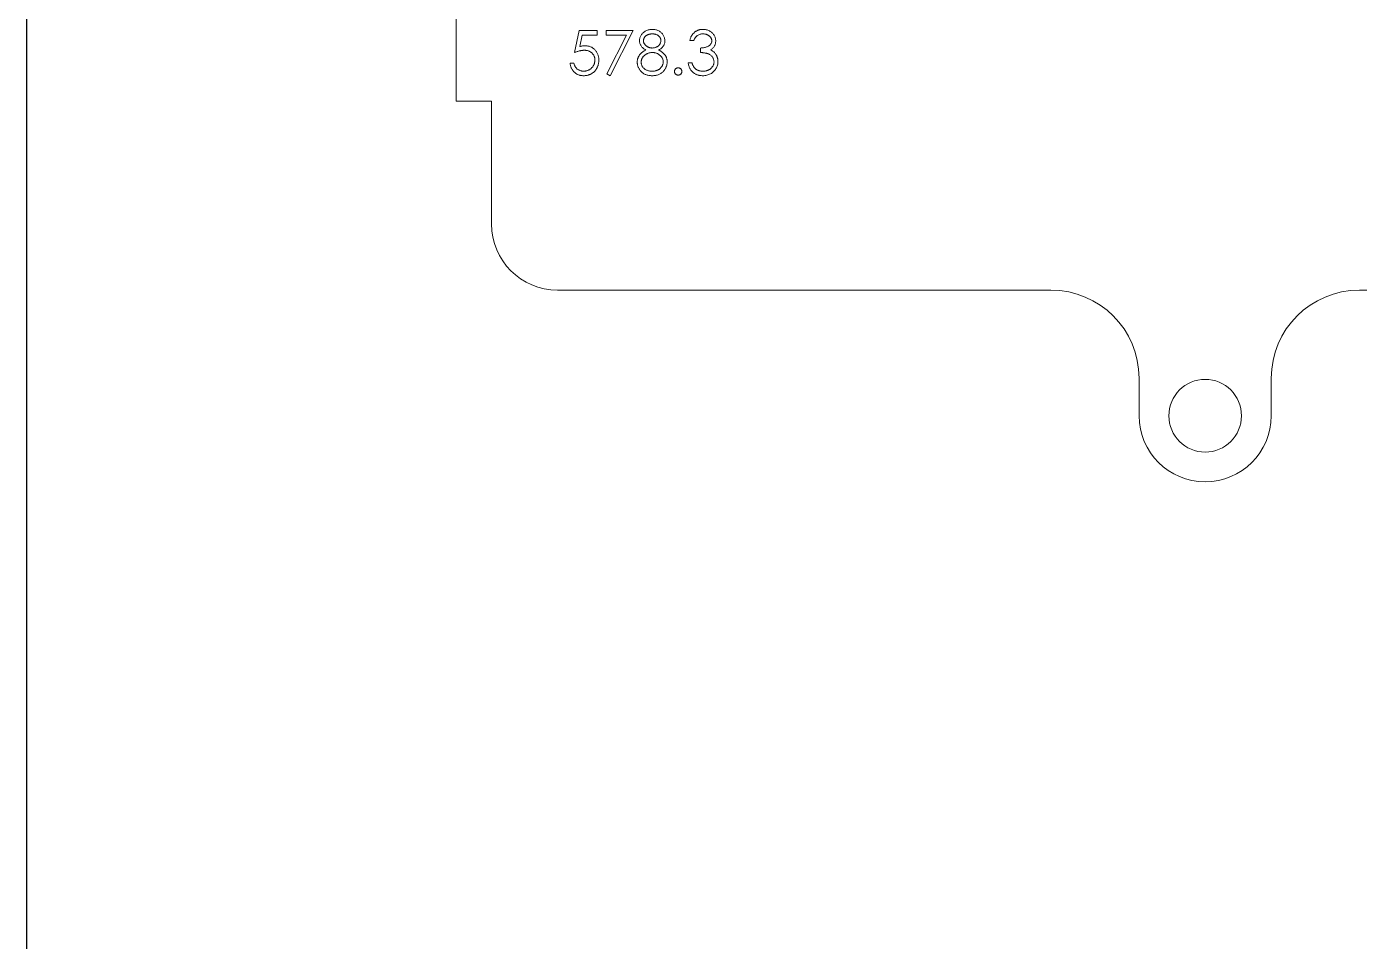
# Model space of a CAD drawing. Header units: millimetres. Extents: x 5 to 292, y 3 to 208.
# Drawn here: x 8.5 to 38.75, y 107.05 to 127.79 of the extents above; entities that cross this region are included whole.
import ezdxf

# ---------------------------------------------------------------- set-up
doc = ezdxf.new("R2010")
doc.units = ezdxf.units.MM
doc.layers.add('FORMAT', color=7, linetype='Continuous')

msp = doc.modelspace()

# ---------------------------------------------------------------- linework, layer by layer
at = {"color": 7, "linetype": 'Continuous', "lineweight": 15}
for p, q in [((18.2529, 128.6991), (18.2529, 126.0991)), ((20.9371, 127.2051), (21.0397, 127.7051)), ((21.0397, 127.7051), (21.45, 127.7051)), ((21.45, 127.7051), (21.45, 127.6026)), ((21.6551, 127.7051), (22.2705, 127.7051)), ((21.6551, 127.6026), (21.6551, 127.7051)), ((22.2705, 127.7051), (21.7448, 126.6795)), ((21.1098, 127.6026), (21.0559, 127.3395)), ((21.45, 127.6026), (21.1098, 127.6026)), ((22.1186, 127.6026), (21.6551, 127.6026)), ((21.6673, 126.7222), (22.1186, 127.6026)), ((23.6423, 127.4744), (23.5525, 127.4744)), ((23.7961, 127.2051), (23.7961, 127.3077)), ((20.8346, 126.9615), (20.9243, 126.9615)), ((23.5141, 126.9744), (23.6038, 126.9744)), ((21.7448, 126.6795), (21.6673, 126.7222)), ((18.2529, 126.0991), (19.0529, 126.0991)), ((19.0529, 126.0991), (19.0529, 123.3171)), ((31.7529, 121.8171), (20.5529, 121.8171)), ((89.2529, 121.8171), (38.7529, 121.8171)), ((33.7529, 118.9671), (33.7529, 119.8171)), ((36.7529, 119.8171), (36.7529, 118.9671))]:
    msp.add_line(p, q, dxfattribs=at)
msp.add_circle((35.2529, 118.9671), 0.8252, dxfattribs=at)
for centre, radius, start, end in [((20.5529, 123.3171), 1.5, 180, 270), ((31.7529, 119.8171), 2, 0, 90), ((38.7529, 119.8171), 2, 90, 180), ((35.2529, 118.9671), 1.5, 180, 0)]:
    msp.add_arc(centre, radius, start, end, dxfattribs=at)
for points, knots in [([(22.4115, 127.4742), (22.412, 127.4848), (22.4129, 127.5062), (22.4205, 127.5381), (22.4329, 127.5695), (22.4496, 127.6002), (22.4708, 127.6289), (22.4958, 127.6548), (22.5246, 127.6774), (22.5568, 127.6964), (22.5914, 127.7119), (22.628, 127.7226), (22.6658, 127.7296), (22.6915, 127.7304), (22.7046, 127.7308)], [0, 0, 0, 0, 0.074056, 0.1488654, 0.2266602, 0.308132, 0.3911773, 0.4739467, 0.5579423, 0.645001, 0.7333728, 0.8210979, 0.9092902, 1, 1, 1, 1]), ([(22.7046, 127.7308), (22.7173, 127.7304), (22.7424, 127.7295), (22.7792, 127.7227), (22.8145, 127.7114), (22.848, 127.696), (22.8793, 127.677), (22.9068, 127.654), (22.9313, 127.6285), (22.9515, 127.5996), (22.968, 127.569), (22.9796, 127.5371), (22.987, 127.5045), (22.988, 127.4824), (22.9884, 127.4713)], [0, 0, 0, 0, 0.0894032, 0.176293, 0.2626069, 0.3494205, 0.4354668, 0.5188906, 0.6009691, 0.6838649, 0.7658237, 0.8448881, 0.9222854, 1, 1, 1, 1]), ([(23.5525, 127.4744), (23.555, 127.4844), (23.5597, 127.5041), (23.5696, 127.5322), (23.5804, 127.5588), (23.5934, 127.5834), (23.6075, 127.6065), (23.6237, 127.6276), (23.6413, 127.6471), (23.6606, 127.6644), (23.681, 127.6802), (23.7025, 127.6935), (23.7249, 127.7051), (23.7482, 127.7146), (23.7725, 127.7217), (23.7976, 127.7269), (23.8236, 127.7303), (23.8412, 127.7306), (23.8502, 127.7308)], [0, 0, 0, 0, 0.0726253, 0.1419766, 0.2089849, 0.2739569, 0.3368893, 0.398745, 0.4601159, 0.5208249, 0.5809945, 0.6401519, 0.6986225, 0.7572711, 0.8164267, 0.876254, 0.9371653, 1, 1, 1, 1]), ([(23.8502, 127.7308), (23.8633, 127.7304), (23.8891, 127.7296), (23.927, 127.7225), (23.9636, 127.7112), (23.9984, 127.6956), (24.0308, 127.6764), (24.0595, 127.6536), (24.0844, 127.6275), (24.1052, 127.5988), (24.1215, 127.568), (24.1335, 127.5363), (24.1408, 127.5039), (24.1418, 127.4819), (24.1423, 127.4709)], [0, 0, 0, 0, 0.0902542, 0.1785398, 0.266093, 0.354631, 0.4418862, 0.5257469, 0.6081136, 0.6901973, 0.7708215, 0.8483262, 0.9240117, 1, 1, 1, 1]), ([(22.5575, 127.2622), (22.546, 127.2686), (22.5236, 127.2808), (22.4936, 127.3031), (22.4683, 127.3277), (22.4475, 127.3544), (22.4313, 127.3827), (22.4202, 127.4124), (22.4126, 127.4429), (22.4119, 127.4637), (22.4115, 127.4742)], [0, 0, 0, 0, 0.1458494, 0.2819637, 0.4108933, 0.5350633, 0.6547262, 0.7701502, 0.8845643, 1, 1, 1, 1]), ([(22.6996, 127.6282), (22.6925, 127.628), (22.6788, 127.6277), (22.6587, 127.6257), (22.6396, 127.6221), (22.6213, 127.617), (22.6038, 127.6108), (22.5875, 127.6025), (22.5719, 127.5934), (22.5575, 127.5826), (22.5444, 127.5709), (22.5327, 127.5587), (22.5232, 127.5455), (22.515, 127.5322), (22.5089, 127.5181), (22.5046, 127.5035), (22.5016, 127.4883), (22.5014, 127.478), (22.5012, 127.4728)], [0, 0, 0, 0, 0.0752211, 0.1471653, 0.2163832, 0.2839412, 0.3503014, 0.414972, 0.4791814, 0.544184, 0.6075579, 0.6673236, 0.7251676, 0.7810286, 0.8348905, 0.8894708, 0.9440886, 1, 1, 1, 1]), ([(22.5012, 127.4728), (22.5014, 127.4675), (22.5018, 127.4572), (22.5048, 127.442), (22.5093, 127.427), (22.5163, 127.4126), (22.5248, 127.3984), (22.5352, 127.3846), (22.5476, 127.3713), (22.5617, 127.3585), (22.5769, 127.3466), (22.5931, 127.3362), (22.6099, 127.3275), (22.6274, 127.3202), (22.6455, 127.3146), (22.6642, 127.3106), (22.6835, 127.3081), (22.6965, 127.3078), (22.7032, 127.3077)], [0, 0, 0, 0, 0.0545639, 0.1078262, 0.1619237, 0.2175097, 0.2744983, 0.3348148, 0.3975549, 0.4647546, 0.5329012, 0.6000972, 0.6653542, 0.7310836, 0.7968835, 0.8632916, 0.9308312, 1, 1, 1, 1]), ([(22.8987, 127.4748), (22.8985, 127.4795), (22.8982, 127.4889), (22.8957, 127.5029), (22.8917, 127.5166), (22.886, 127.5299), (22.8787, 127.5429), (22.8701, 127.5559), (22.8595, 127.5682), (22.8477, 127.5804), (22.8343, 127.5917), (22.8194, 127.6016), (22.8028, 127.6097), (22.7849, 127.6166), (22.7656, 127.6217), (22.7449, 127.6256), (22.7227, 127.6277), (22.7074, 127.628), (22.6996, 127.6282)], [0, 0, 0, 0, 0.0508874, 0.1010041, 0.1517252, 0.2030285, 0.2561992, 0.3113738, 0.3692791, 0.4305069, 0.492993, 0.5565033, 0.6221076, 0.6902841, 0.7614555, 0.8364047, 0.915512, 1, 1, 1, 1]), ([(22.7032, 127.3077), (22.7117, 127.3079), (22.7286, 127.3084), (22.7535, 127.3131), (22.7778, 127.3203), (22.801, 127.3305), (22.8227, 127.3429), (22.8423, 127.3576), (22.859, 127.3749), (22.8731, 127.3937), (22.8842, 127.4137), (22.8927, 127.4338), (22.8977, 127.4543), (22.8984, 127.468), (22.8987, 127.4748)], [0, 0, 0, 0, 0.0897135, 0.1785408, 0.2669077, 0.3569312, 0.4457305, 0.5307958, 0.6145912, 0.698244, 0.779084, 0.8553157, 0.9285381, 1, 1, 1, 1]), ([(22.9884, 127.4713), (22.988, 127.4605), (22.9872, 127.4392), (22.9805, 127.4082), (22.969, 127.3792), (22.9535, 127.3518), (22.9331, 127.3265), (22.9085, 127.3028), (22.8794, 127.2809), (22.8576, 127.2686), (22.8464, 127.2622)], [0, 0, 0, 0, 0.1219258, 0.2394554, 0.3547741, 0.4714756, 0.5922654, 0.7186532, 0.8548665, 1, 1, 1, 1]), ([(23.8514, 127.6282), (23.84, 127.6278), (23.8178, 127.627), (23.7857, 127.6202), (23.7559, 127.6094), (23.7331, 127.5964), (23.7163, 127.5836), (23.7043, 127.5725), (23.6925, 127.5601), (23.6817, 127.5456), (23.6707, 127.5302), (23.6608, 127.5129), (23.6511, 127.4943), (23.6453, 127.4811), (23.6423, 127.4744)], [0, 0, 0, 0, 0.1227119, 0.239685, 0.3518159, 0.4637661, 0.5208178, 0.5794483, 0.6406041, 0.7052975, 0.7736339, 0.8446694, 0.9200565, 1, 1, 1, 1]), ([(23.7961, 127.3077), (23.8085, 127.3079), (23.8327, 127.3084), (23.8682, 127.3129), (23.9019, 127.3202), (23.9335, 127.3307), (23.9623, 127.343), (23.9873, 127.3572), (24.008, 127.3732), (24.0245, 127.3909), (24.037, 127.4097), (24.0461, 127.4294), (24.0514, 127.4501), (24.0522, 127.4642), (24.0525, 127.4713)], [0, 0, 0, 0, 0.1101743, 0.2157289, 0.3181035, 0.4176579, 0.5117419, 0.5962602, 0.6734046, 0.7441452, 0.810662, 0.874049, 0.9366913, 1, 1, 1, 1]), ([(24.0525, 127.4713), (24.0524, 127.4766), (24.0522, 127.487), (24.0492, 127.5022), (24.0448, 127.517), (24.0385, 127.5311), (24.0304, 127.5446), (24.0206, 127.5577), (24.0088, 127.5701), (23.9956, 127.582), (23.981, 127.5928), (23.9653, 127.6022), (23.9486, 127.6103), (23.9309, 127.6169), (23.9123, 127.6219), (23.8928, 127.6255), (23.8724, 127.6277), (23.8585, 127.628), (23.8514, 127.6282)], [0, 0, 0, 0, 0.05527035, 0.10995775, 0.16391222, 0.218089, 0.2733095, 0.33091355, 0.39099421, 0.45464074, 0.51889807, 0.58334217, 0.64854337, 0.71505252, 0.78251858, 0.8523339, 0.92493419, 1, 1, 1, 1]), ([(24.1423, 127.4709), (24.1419, 127.4604), (24.1413, 127.4397), (24.1358, 127.4095), (24.1265, 127.381), (24.1136, 127.3542), (24.0969, 127.3291), (24.0767, 127.3058), (24.0529, 127.2841), (24.0348, 127.2716), (24.0255, 127.2652)], [0, 0, 0, 0, 0.1280675, 0.2506083, 0.3706302, 0.4900722, 0.6103748, 0.7343131, 0.8632165, 1, 1, 1, 1]), ([(21.1575, 127.2564), (21.1497, 127.2562), (21.1337, 127.2559), (21.1092, 127.2534), (21.0834, 127.2493), (21.0564, 127.2437), (21.0283, 127.2364), (20.9989, 127.2276), (20.9683, 127.2171), (20.9477, 127.2092), (20.9371, 127.2051)], [0, 0, 0, 0, 0.102203, 0.2110233, 0.3250997, 0.4465021, 0.5737877, 0.7089007, 0.8503579, 1, 1, 1, 1]), ([(21.0559, 127.3395), (21.0665, 127.3425), (21.087, 127.3481), (21.1173, 127.3544), (21.146, 127.3582), (21.1647, 127.3587), (21.1737, 127.359)], [0, 0, 0, 0, 0.2750684, 0.5329015, 0.7739735, 1, 1, 1, 1]), ([(21.3987, 127.0357), (21.3985, 127.0437), (21.3981, 127.0593), (21.3951, 127.0823), (21.3899, 127.104), (21.3826, 127.1247), (21.3735, 127.1442), (21.362, 127.1624), (21.3487, 127.1796), (21.3331, 127.1954), (21.3162, 127.2099), (21.2975, 127.2223), (21.2775, 127.2328), (21.2561, 127.2414), (21.2334, 127.2482), (21.2093, 127.253), (21.1839, 127.2558), (21.1664, 127.2562), (21.1575, 127.2564)], [0, 0, 0, 0, 0.0653577, 0.1273889, 0.1883681, 0.2472297, 0.3056494, 0.363332, 0.422657, 0.4826892, 0.543308, 0.6041316, 0.6649844, 0.7272325, 0.7914475, 0.8580417, 0.9270298, 1, 1, 1, 1]), ([(21.1737, 127.359), (21.1849, 127.3587), (21.2068, 127.3583), (21.2389, 127.3536), (21.2697, 127.3468), (21.2987, 127.3364), (21.3265, 127.3237), (21.3524, 127.3076), (21.377, 127.2889), (21.3999, 127.2676), (21.4207, 127.2438), (21.4387, 127.2182), (21.4544, 127.1913), (21.4667, 127.1624), (21.4767, 127.1321), (21.4833, 127.1), (21.4877, 127.0665), (21.4882, 127.0435), (21.4884, 127.0318)], [0, 0, 0, 0, 0.0658003, 0.1293799, 0.1907833, 0.2512931, 0.3108203, 0.3703697, 0.4307603, 0.4925975, 0.5548133, 0.6160904, 0.6769309, 0.7382889, 0.8007843, 0.8647926, 0.931053, 1, 1, 1, 1]), ([(22.3602, 126.9882), (22.3604, 126.9952), (22.3607, 127.0091), (22.363, 127.0295), (22.3666, 127.0495), (22.3715, 127.069), (22.3783, 127.0879), (22.3862, 127.1063), (22.3957, 127.1242), (22.4066, 127.1416), (22.4192, 127.1584), (22.4336, 127.1747), (22.4498, 127.1905), (22.468, 127.2057), (22.4876, 127.2209), (22.5093, 127.2351), (22.5325, 127.2493), (22.5491, 127.2578), (22.5575, 127.2622)], [0, 0, 0, 0, 0.0588447, 0.116298, 0.1726489, 0.228746, 0.2845375, 0.3407184, 0.3970833, 0.4539522, 0.5127542, 0.5730754, 0.6364394, 0.7024077, 0.7715174, 0.8442079, 0.9200818, 1, 1, 1, 1]), ([(22.7054, 127.2051), (22.6965, 127.205), (22.679, 127.2047), (22.6535, 127.2012), (22.6289, 127.1964), (22.6055, 127.1891), (22.5833, 127.1796), (22.5619, 127.1684), (22.5418, 127.1549), (22.5231, 127.1395), (22.506, 127.1229), (22.4912, 127.1052), (22.4784, 127.087), (22.4681, 127.0679), (22.4597, 127.0483), (22.4542, 127.0278), (22.4507, 127.0067), (22.4502, 126.9924), (22.45, 126.9852)], [0, 0, 0, 0, 0.0712575, 0.1397898, 0.206465, 0.2714926, 0.3360291, 0.4002137, 0.464659, 0.5297153, 0.5940783, 0.6556368, 0.7148939, 0.7721508, 0.8290261, 0.8851402, 0.9420884, 1, 1, 1, 1]), ([(22.95, 126.9946), (22.9497, 127.0014), (22.9492, 127.0149), (22.946, 127.0348), (22.9403, 127.0541), (22.9325, 127.0729), (22.9221, 127.0909), (22.9098, 127.1085), (22.8951, 127.1255), (22.8784, 127.1415), (22.8602, 127.1564), (22.8409, 127.1696), (22.8204, 127.1804), (22.7992, 127.1894), (22.777, 127.1965), (22.754, 127.2015), (22.73, 127.2046), (22.7137, 127.2049), (22.7054, 127.2051)], [0, 0, 0, 0, 0.05733036, 0.11304545, 0.16915469, 0.22573886, 0.28378142, 0.34339997, 0.40626736, 0.4717423, 0.53834234, 0.60339278, 0.6676544, 0.73226779, 0.79703691, 0.86306965, 0.930368, 1, 1, 1, 1]), ([(22.8464, 127.2622), (22.8546, 127.258), (22.8706, 127.2496), (22.8932, 127.2362), (22.9142, 127.2223), (22.9334, 127.2079), (22.9511, 127.1931), (22.967, 127.1779), (22.9811, 127.1622), (22.9935, 127.1459), (23.0045, 127.1292), (23.0138, 127.1117), (23.0219, 127.0939), (23.0283, 127.0754), (23.0336, 127.0565), (23.0372, 127.037), (23.0391, 127.0169), (23.0395, 127.0033), (23.0397, 126.9964)], [0, 0, 0, 0, 0.0795145, 0.1550799, 0.2268709, 0.2958962, 0.3620331, 0.425089, 0.4853738, 0.5440482, 0.6010057, 0.6578848, 0.7140114, 0.7694978, 0.8261524, 0.8829005, 0.9407085, 1, 1, 1, 1]), ([(24.1038, 126.9936), (24.1034, 127.0029), (24.1025, 127.0215), (24.0958, 127.0488), (24.0848, 127.0752), (24.0697, 127.1003), (24.0508, 127.1232), (24.0291, 127.1438), (24.0039, 127.1607), (23.9808, 127.1725), (23.9603, 127.1805), (23.9427, 127.1858), (23.9231, 127.1904), (23.9016, 127.1946), (23.878, 127.1981), (23.8525, 127.2011), (23.825, 127.2035), (23.8059, 127.2046), (23.7961, 127.2051)], [0, 0, 0, 0, 0.0669066, 0.1334803, 0.2010274, 0.2716344, 0.3429051, 0.4138586, 0.4859963, 0.5602464, 0.5998995, 0.6440685, 0.6919037, 0.7446973, 0.8014994, 0.8628629, 0.9293311, 1, 1, 1, 1]), ([(24.0255, 127.2652), (24.0361, 127.2601), (24.0573, 127.2499), (24.0858, 127.2297), (24.1121, 127.2069), (24.1266, 127.1889), (24.1339, 127.1799)], [0, 0, 0, 0, 0.2539159, 0.5038961, 0.7502554, 1, 1, 1, 1]), ([(24.1339, 127.1799), (24.1387, 127.1733), (24.1482, 127.1602), (24.16, 127.1392), (24.1707, 127.118), (24.179, 127.0959), (24.1855, 127.0733), (24.1901, 127.0502), (24.1929, 127.0264), (24.1933, 127.0103), (24.1936, 127.0022)], [0, 0, 0, 0, 0.1281355, 0.2541727, 0.3781116, 0.5017123, 0.6239863, 0.7470956, 0.8728746, 1, 1, 1, 1]), ([(21.1397, 126.6795), (21.1297, 126.6797), (21.1101, 126.6801), (21.0814, 126.6841), (21.0538, 126.69), (21.0274, 126.6986), (21.0023, 126.71), (20.9782, 126.7234), (20.9554, 126.7395), (20.934, 126.758), (20.9143, 126.7782), (20.8965, 126.8), (20.8808, 126.8234), (20.8673, 126.8482), (20.8557, 126.8744), (20.8466, 126.9022), (20.8393, 126.9313), (20.8362, 126.9514), (20.8346, 126.9615)], [0, 0, 0, 0, 0.0654295, 0.1287249, 0.1902605, 0.2507566, 0.3108551, 0.3707755, 0.4318826, 0.4937988, 0.5561673, 0.6172933, 0.6786268, 0.7406781, 0.8029601, 0.8667855, 0.9323385, 1, 1, 1, 1]), ([(20.9243, 126.9615), (20.9265, 126.952), (20.9308, 126.9337), (20.9401, 126.9079), (20.9514, 126.885), (20.9652, 126.8647), (20.9811, 126.8467), (20.9996, 126.8308), (21.0203, 126.8165), (21.0433, 126.8045), (21.0675, 126.7944), (21.0928, 126.7872), (21.1187, 126.7828), (21.1361, 126.7823), (21.1449, 126.782)], [0, 0, 0, 0, 0.0946859, 0.1819916, 0.2643732, 0.3416388, 0.4185577, 0.496448, 0.5773069, 0.6614472, 0.7466679, 0.8313675, 0.9152068, 1, 1, 1, 1]), ([(21.4884, 127.0318), (21.4882, 127.0237), (21.4879, 127.0075), (21.4859, 126.9835), (21.4822, 126.9599), (21.4773, 126.937), (21.4708, 126.9145), (21.4631, 126.8925), (21.4535, 126.8711), (21.443, 126.8503), (21.4313, 126.8303), (21.4181, 126.8115), (21.4044, 126.7936), (21.3895, 126.777), (21.3734, 126.7618), (21.3564, 126.7478), (21.3385, 126.7348), (21.3194, 126.7234), (21.2997, 126.7128), (21.2789, 126.7041), (21.2576, 126.6964), (21.2355, 126.6902), (21.2126, 126.6854), (21.1889, 126.6821), (21.1646, 126.6797), (21.148, 126.6796), (21.1397, 126.6795)], [0, 0, 0, 0, 0.0440164, 0.087438, 0.1301241, 0.1725613, 0.2142176, 0.2563025, 0.2984445, 0.3405355, 0.3824036, 0.4236142, 0.4642226, 0.5040518, 0.5438418, 0.5835483, 0.6230777, 0.6632142, 0.7035382, 0.7439266, 0.7845317, 0.8257424, 0.8677515, 0.9107412, 0.9549125, 1, 1, 1, 1]), ([(21.1449, 126.782), (21.1534, 126.7823), (21.1703, 126.7827), (21.1951, 126.7863), (21.219, 126.7918), (21.242, 126.7997), (21.264, 126.81), (21.285, 126.8227), (21.3052, 126.8374), (21.3242, 126.8542), (21.3416, 126.8728), (21.3569, 126.8927), (21.3697, 126.9138), (21.3805, 126.936), (21.3887, 126.9593), (21.3945, 126.9837), (21.398, 127.0093), (21.3984, 127.0268), (21.3987, 127.0357)], [0, 0, 0, 0, 0.0642043, 0.1264188, 0.1876715, 0.2480408, 0.3083373, 0.3696904, 0.431725, 0.4959704, 0.5597785, 0.622313, 0.6839254, 0.7451043, 0.8067492, 0.8690927, 0.9332931, 1, 1, 1, 1]), ([(22.6986, 126.6795), (22.6851, 126.6798), (22.659, 126.6805), (22.6209, 126.6848), (22.5855, 126.6924), (22.5524, 126.7028), (22.5219, 126.7164), (22.494, 126.7332), (22.4684, 126.7527), (22.4459, 126.7754), (22.4259, 126.7997), (22.4083, 126.8248), (22.3937, 126.8506), (22.3812, 126.8767), (22.3718, 126.9038), (22.3652, 126.9314), (22.3611, 126.9596), (22.3605, 126.9786), (22.3602, 126.9882)], [0, 0, 0, 0, 0.0785553, 0.1528606, 0.2235564, 0.2903706, 0.3553978, 0.4182849, 0.4803814, 0.5430645, 0.6049149, 0.6643884, 0.7219318, 0.7780095, 0.8338324, 0.8888629, 0.9440898, 1, 1, 1, 1]), ([(22.45, 126.9852), (22.4504, 126.9762), (22.4512, 126.9583), (22.4572, 126.932), (22.4671, 126.9065), (22.4808, 126.8821), (22.4978, 126.8593), (22.5186, 126.8393), (22.5423, 126.8219), (22.5691, 126.8075), (22.5985, 126.7962), (22.6303, 126.788), (22.6642, 126.7829), (22.6876, 126.7823), (22.6996, 126.782)], [0, 0, 0, 0, 0.0749108, 0.1491653, 0.2245331, 0.3023977, 0.3820069, 0.4612503, 0.542201, 0.6265141, 0.7144096, 0.8048701, 0.9001105, 1, 1, 1, 1]), ([(22.964, 126.7893), (22.956, 126.7805), (22.9402, 126.7631), (22.9131, 126.7406), (22.8834, 126.7216), (22.8512, 126.7062), (22.8165, 126.6942), (22.7794, 126.6855), (22.7398, 126.6806), (22.7125, 126.6798), (22.6986, 126.6795)], [0, 0, 0, 0, 0.1192835, 0.2370929, 0.354796, 0.4745763, 0.5974601, 0.7249262, 0.8588832, 1, 1, 1, 1]), ([(22.6996, 126.782), (22.7089, 126.7822), (22.7271, 126.7826), (22.7538, 126.7856), (22.7788, 126.7907), (22.8025, 126.7974), (22.8246, 126.8065), (22.8453, 126.8176), (22.8648, 126.8303), (22.8821, 126.8454), (22.898, 126.8616), (22.9118, 126.8786), (22.9238, 126.8962), (22.9332, 126.9146), (22.9407, 126.9336), (22.9461, 126.9533), (22.9495, 126.9737), (22.9498, 126.9876), (22.95, 126.9946)], [0, 0, 0, 0, 0.0765551, 0.1491538, 0.2188158, 0.2853982, 0.3503458, 0.4141547, 0.4772055, 0.5403912, 0.6022224, 0.6620507, 0.7199485, 0.7759187, 0.8311234, 0.8866732, 0.9425553, 1, 1, 1, 1]), ([(23.0397, 126.9964), (23.0395, 126.9868), (23.039, 126.9677), (23.0353, 126.9396), (23.0295, 126.9122), (23.0213, 126.8857), (23.0104, 126.8602), (22.9972, 126.8356), (22.9822, 126.8116), (22.9701, 126.7967), (22.964, 126.7893)], [0, 0, 0, 0, 0.1281543, 0.2536655, 0.3773139, 0.5002184, 0.6229297, 0.745847, 0.8713992, 1, 1, 1, 1]), ([(23.2064, 126.7756), (23.2067, 126.7813), (23.2073, 126.7923), (23.2121, 126.8081), (23.2199, 126.8224), (23.2305, 126.8351), (23.2432, 126.8457), (23.2575, 126.8534), (23.2733, 126.858), (23.2841, 126.8586), (23.2897, 126.859)], [0, 0, 0, 0, 0.12909696, 0.25204597, 0.37390496, 0.50103784, 0.62817071, 0.75137646, 0.87242601, 1, 1, 1, 1]), ([(23.2897, 126.6923), (23.2841, 126.6926), (23.2732, 126.6932), (23.2576, 126.6981), (23.2431, 126.7057), (23.2305, 126.7166), (23.2199, 126.7293), (23.2121, 126.7436), (23.2073, 126.7592), (23.2067, 126.7701), (23.2064, 126.7756)], [0, 0, 0, 0, 0.1277823, 0.2494645, 0.3728715, 0.5011948, 0.6285352, 0.7505932, 0.873743, 1, 1, 1, 1]), ([(23.2897, 126.859), (23.2953, 126.8586), (23.3062, 126.858), (23.322, 126.8535), (23.3363, 126.8456), (23.349, 126.8351), (23.3595, 126.8223), (23.3677, 126.8082), (23.3721, 126.7922), (23.3727, 126.7813), (23.373, 126.7756)], [0, 0, 0, 0, 0.1275189, 0.2499859, 0.3717924, 0.4988704, 0.6259484, 0.7484917, 0.8709588, 1, 1, 1, 1]), ([(23.373, 126.7756), (23.3727, 126.7701), (23.372, 126.7593), (23.3676, 126.7435), (23.3595, 126.7293), (23.3489, 126.7166), (23.3363, 126.7058), (23.3219, 126.698), (23.3062, 126.6932), (23.2953, 126.6926), (23.2897, 126.6923)], [0, 0, 0, 0, 0.1262031, 0.2488706, 0.3716147, 0.4989008, 0.6271693, 0.7491751, 0.8722723, 1, 1, 1, 1]), ([(23.8476, 126.6795), (23.8369, 126.6797), (23.8159, 126.6802), (23.7849, 126.6835), (23.7555, 126.6897), (23.7272, 126.6975), (23.7005, 126.7083), (23.6751, 126.7212), (23.6509, 126.7364), (23.6283, 126.7541), (23.6072, 126.7739), (23.5881, 126.7962), (23.5708, 126.8204), (23.5555, 126.8469), (23.5421, 126.8756), (23.5308, 126.9066), (23.521, 126.9396), (23.5164, 126.9626), (23.5141, 126.9744)], [0, 0, 0, 0, 0.0655377, 0.1289564, 0.1903671, 0.2499655, 0.3085688, 0.3664152, 0.4245564, 0.4831811, 0.5422514, 0.6017443, 0.6625077, 0.7244996, 0.7891389, 0.856354, 0.9262991, 1, 1, 1, 1]), ([(23.6038, 126.9744), (23.6061, 126.9667), (23.6107, 126.9517), (23.6184, 126.9301), (23.6273, 126.9104), (23.6367, 126.8923), (23.6467, 126.8756), (23.6578, 126.8609), (23.6692, 126.8474), (23.6779, 126.8398), (23.6821, 126.8361)], [0, 0, 0, 0, 0.1497704, 0.2913164, 0.4259664, 0.5521596, 0.6715274, 0.7861216, 0.8953251, 1, 1, 1, 1]), ([(23.6821, 126.8361), (23.6877, 126.8318), (23.6989, 126.8232), (23.7171, 126.8122), (23.7363, 126.8027), (23.7567, 126.7951), (23.7783, 126.7893), (23.8009, 126.7852), (23.8247, 126.7824), (23.8409, 126.7822), (23.8492, 126.782)], [0, 0, 0, 0, 0.1182604, 0.2361558, 0.3556302, 0.4762494, 0.6001641, 0.7286331, 0.8613262, 1, 1, 1, 1]), ([(24.1936, 127.0022), (24.193, 126.9882), (24.192, 126.9603), (24.1829, 126.919), (24.1687, 126.8786), (24.1486, 126.84), (24.124, 126.8039), (24.095, 126.7714), (24.0613, 126.7439), (24.024, 126.7206), (23.9834, 126.7022), (23.9402, 126.6889), (23.8946, 126.6809), (23.8635, 126.68), (23.8476, 126.6795)], [0, 0, 0, 0, 0.0796414, 0.1589081, 0.239599, 0.3225818, 0.4059999, 0.4878426, 0.5696756, 0.65302, 0.7374123, 0.8225585, 0.9097554, 1, 1, 1, 1]), ([(23.8492, 126.782), (23.8586, 126.7822), (23.8769, 126.7826), (23.9036, 126.7857), (23.929, 126.7903), (23.9528, 126.7975), (23.9753, 126.8063), (23.9963, 126.8173), (24.016, 126.8303), (24.034, 126.845), (24.0503, 126.8611), (24.0646, 126.878), (24.0768, 126.8955), (24.0866, 126.9138), (24.0944, 126.9328), (24.0997, 126.9525), (24.1034, 126.9728), (24.1037, 126.9866), (24.1038, 126.9936)], [0, 0, 0, 0, 0.0760717, 0.1487517, 0.2184028, 0.2857596, 0.350598, 0.414964, 0.4780693, 0.5417607, 0.6043499, 0.664075, 0.7214636, 0.7775871, 0.8326444, 0.8878435, 0.9434603, 1, 1, 1, 1])]:
    msp.add_open_spline(points, degree=3, knots=knots, dxfattribs=at)
at = {"layer": 'FORMAT'}
msp.add_line((8.5, 203), (8.5, 7), dxfattribs=at)

doc.saveas('drawing.dxf')
